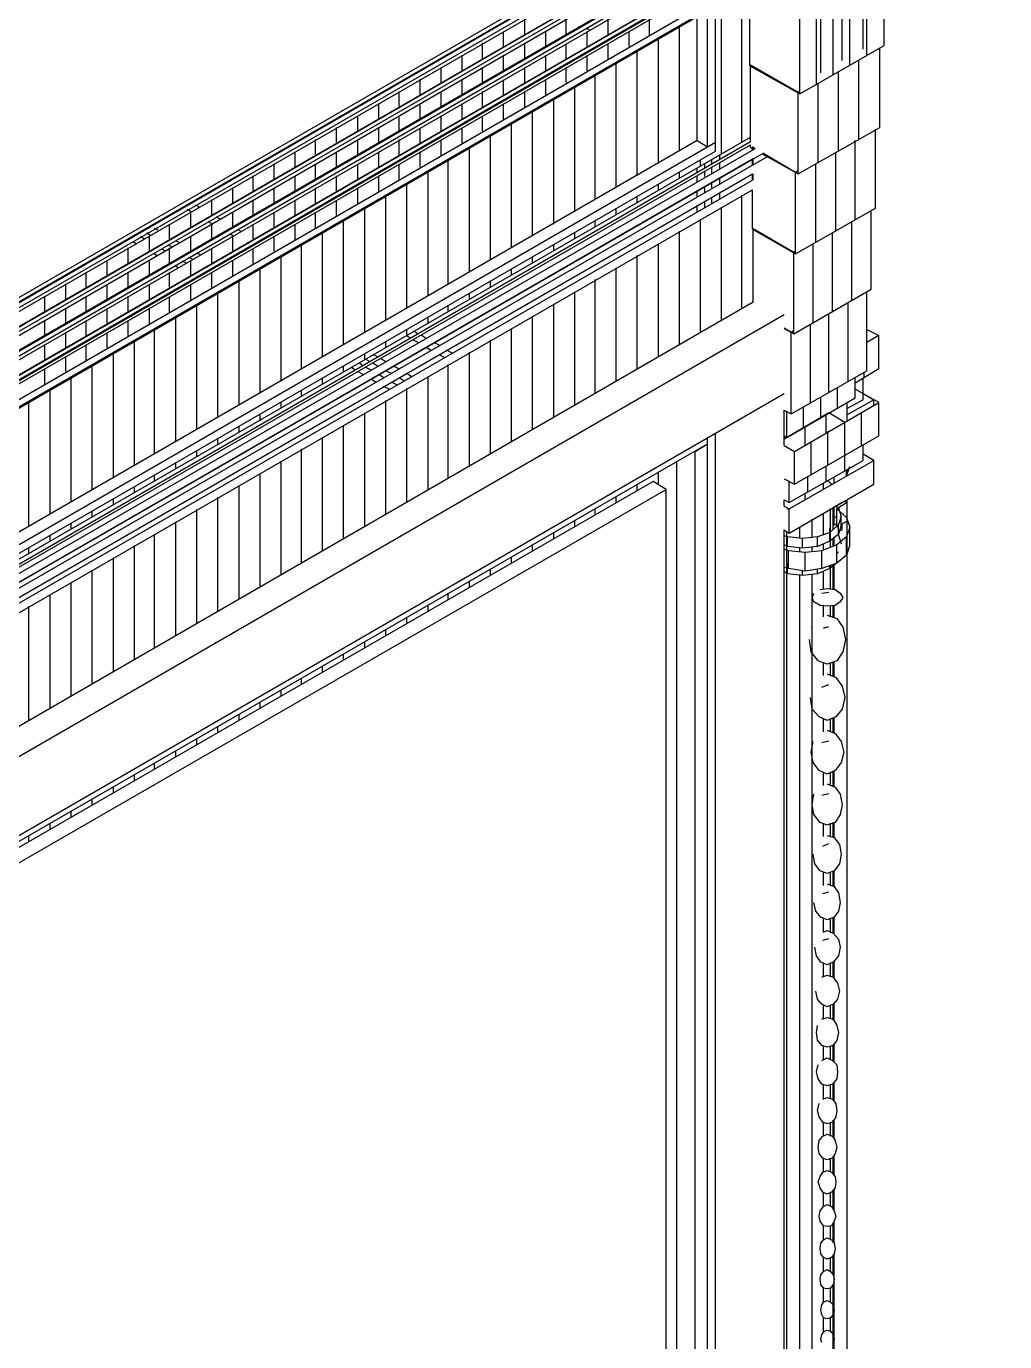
# Model space of a CAD drawing. Header units: inches. Extents: x 0.3 to 16.2, y 0.3 to 11.4.
# Drawn here: x 13.805 to 14.243, y 8.163 to 8.752 of the extents above; entities that cross this region are included whole.
import ezdxf

# ---------------------------------------------------------------- set-up
doc = ezdxf.new("R2010")
doc.units = ezdxf.units.IN
doc.header["$LTSCALE"] = 0.009843
doc.header["$MEASUREMENT"] = 0
doc.layers.add('GEOMETRY', color=7, linetype='Continuous')

msp = doc.modelspace()

# ---------------------------------------------------------------- linework, layer by layer
at = {"layer": 'GEOMETRY'}
for p, q in [((13.31772, 8.35118), (14.23937, 8.88346)), ((13.31772, 8.35118), (14.23937, 8.88346)), ((13.31772, 8.34921), (14.23937, 8.8815)), ((13.31772, 8.34882), (14.23976, 8.8815)), ((13.31772, 8.34882), (14.23976, 8.8815)), ((13.31772, 8.34685), (14.23976, 8.87913)), ((13.31772, 8.34488), (14.24291, 8.87913)), ((13.31772, 8.34488), (14.24291, 8.87913)), ((13.31772, 8.33819), (14.24291, 8.87244)), ((13.31772, 8.33819), (14.23976, 8.87047)), ((13.31772, 8.33819), (14.23976, 8.87047)), ((13.31772, 8.33819), (14.23976, 8.87047)), ((13.31772, 8.33622), (14.23976, 8.8685)), ((13.31772, 8.33425), (14.24291, 8.8685)), ((13.31772, 8.33425), (14.24291, 8.8685)), ((13.31772, 8.32756), (14.24291, 8.86181)), ((13.31772, 8.32717), (14.23976, 8.85945)), ((13.31772, 8.32717), (14.23976, 8.85945)), ((13.31772, 8.32717), (14.23976, 8.85945)), ((13.31772, 8.3252), (14.23976, 8.85748)), ((13.31772, 8.32323), (14.24291, 8.85748)), ((13.31772, 8.32323), (14.24291, 8.85748)), ((13.31772, 8.31654), (14.24291, 8.85079)), ((13.31772, 8.31654), (14.23976, 8.84882)), ((13.31772, 8.31654), (14.23976, 8.84882)), ((13.31772, 8.31654), (14.23976, 8.84882)), ((13.31772, 8.31457), (14.23976, 8.84685)), ((13.31772, 8.3126), (14.24291, 8.84685)), ((13.31772, 8.3126), (14.24291, 8.84685)), ((13.31772, 8.30551), (14.24291, 8.83976)), ((13.31772, 8.30551), (14.23976, 8.8378)), ((13.31772, 8.30236), (14.23701, 8.83307)), ((13.31772, 8.30157), (14.2311, 8.82913)), ((13.31772, 8.31378), (14.20039, 8.82362)), ((13.31772, 8.31378), (14.20039, 8.82362)), ((13.31772, 8.31654), (14.18661, 8.81811)), ((13.31772, 8.31654), (14.18661, 8.81811)), ((14.18898, 8.74331), (14.18898, 8.77756)), ((14.12874, 8.73425), (14.12874, 8.77008)), ((14.17953, 8.74173), (14.17953, 8.77087)), ((14.1811, 8.73898), (14.1811, 8.77323)), ((14.1252, 8.7), (14.1252, 8.76811)), ((14.16614, 8.73031), (14.16614, 8.76457)), ((14.17008, 8.73661), (14.17008, 8.76535)), ((14.17362, 8.73465), (14.17362, 8.7689)), ((13.38583, 8.34094), (14.11339, 8.76102)), ((14.10984, 8.69803), (14.10984, 8.75906)), ((14.11339, 8.7), (14.11339, 8.76102)), ((14.11614, 8.69488), (14.11614, 8.7626)), ((14.15866, 8.72598), (14.15866, 8.76024)), ((14.16063, 8.7311), (14.16063, 8.75984)), ((14.02795, 8.74843), (14.02795, 8.75512)), ((14.04646, 8.74843), (14.04646, 8.75512)), ((14.06535, 8.74843), (14.06535, 8.75512)), ((14.08386, 8.74803), (14.08386, 8.75512)), ((14.10512, 8.70079), (14.10512, 8.7563)), ((14.15118, 8.72165), (14.15118, 8.75709)), ((14.0185, 8.74291), (14.0185, 8.74961)), ((14.0374, 8.74291), (14.0374, 8.74961)), ((14.05551, 8.75118), (14.05709, 8.75039)), ((14.05591, 8.74291), (14.05591, 8.74961)), ((14.0748, 8.74291), (14.0748, 8.74961)), ((14.0878, 8.69055), (14.0878, 8.74646)), ((14.09724, 8.69606), (14.09724, 8.75157)), ((14.00906, 8.7374), (14.00906, 8.74449)), ((14.02795, 8.7374), (14.02795, 8.74449)), ((14.04646, 8.7374), (14.04646, 8.74409)), ((14.06535, 8.7374), (14.06535, 8.74409)), ((14.07835, 8.68504), (14.07835, 8.74094)), ((14.15118, 8.72165), (14.18898, 8.74331)), ((14.18701, 8.73819), (14.18701, 8.74213)), ((14.18701, 8.70669), (14.18701, 8.74213)), ((14, 8.73228), (14, 8.73898)), ((14.0185, 8.73228), (14.0185, 8.73898)), ((14.0374, 8.73189), (14.0374, 8.73898)), ((14.05591, 8.73189), (14.05591, 8.73898)), ((14.0689, 8.67992), (14.0689, 8.73543)), ((14.12913, 8.73465), (14.15039, 8.72244)), ((14.12913, 8.73465), (14.15039, 8.72244)), ((14.12913, 8.70039), (14.12913, 8.73465)), ((14.17756, 8.70157), (14.17756, 8.73701)), ((13.99055, 8.72677), (13.99055, 8.73346)), ((14.00906, 8.72677), (14.00906, 8.73346)), ((14.02795, 8.72677), (14.02795, 8.73346)), ((14.04646, 8.72677), (14.04646, 8.73346)), ((14.05945, 8.67441), (14.05945, 8.72992)), ((14.12874, 8.73425), (14.15118, 8.72165)), ((14.1685, 8.69646), (14.1685, 8.7315)), ((14.1685, 8.70039), (14.1685, 8.72913)), ((14.17756, 8.70551), (14.17756, 8.73425)), ((13.97165, 8.71614), (13.97165, 8.72283)), ((13.9811, 8.72126), (13.9811, 8.72835)), ((13.99055, 8.71575), (13.99055, 8.72283)), ((14, 8.72126), (14, 8.72795)), ((14.00906, 8.71575), (14.00906, 8.72283)), ((14.0185, 8.72126), (14.0185, 8.72795)), ((14.0374, 8.72126), (14.0374, 8.72795)), ((14.05039, 8.6689), (14.05039, 8.7248)), ((14.15039, 8.72244), (14.15118, 8.72323)), ((14.15039, 8.72244), (14.15118, 8.72323)), ((14.15945, 8.69094), (14.15945, 8.72638)), ((14.15945, 8.69488), (14.15945, 8.72402)), ((13.9626, 8.71063), (13.9626, 8.71732)), ((13.9811, 8.71063), (13.9811, 8.71732)), ((14, 8.71063), (14, 8.71732)), ((14.0185, 8.71024), (14.0185, 8.71732)), ((14.02795, 8.71575), (14.02795, 8.72244)), ((14.04094, 8.66339), (14.04094, 8.71929)), ((14.15039, 8.68583), (14.15039, 8.72244)), ((13.95315, 8.70512), (13.95315, 8.71181)), ((13.97165, 8.70512), (13.97165, 8.71181)), ((13.99055, 8.70512), (13.99055, 8.71181)), ((14.00906, 8.70512), (14.00906, 8.71181)), ((14.0315, 8.65827), (14.0315, 8.71378)), ((13.9437, 8.7), (13.9437, 8.70669)), ((13.9626, 8.69961), (13.9626, 8.70669)), ((13.9811, 8.69961), (13.9811, 8.7063)), ((14, 8.69961), (14, 8.7063)), ((14.02205, 8.65276), (14.02205, 8.70827)), ((14.15039, 8.68583), (14.18701, 8.70669)), ((14.18504, 8.70079), (14.18504, 8.70591)), ((14.18504, 8.67047), (14.18504, 8.70591)), ((13.3815, 8.27087), (14.12913, 8.70236)), ((13.3815, 8.2685), (14.12913, 8.70039)), ((13.3815, 8.2685), (14.12913, 8.70039)), ((13.38583, 8.27992), (14.11339, 8.7)), ((13.38583, 8.27992), (14.11339, 8.7)), ((14.10512, 8.70079), (13.38937, 8.2874)), ((13.93425, 8.69449), (13.93425, 8.70118)), ((13.95315, 8.69449), (13.95315, 8.70118)), ((13.97165, 8.69409), (13.97165, 8.70118)), ((13.99055, 8.69409), (13.99055, 8.70118)), ((14.0126, 8.64724), (14.0126, 8.70276)), ((14.10512, 8.70079), (14.10984, 8.69803)), ((14.10984, 8.69803), (14.11339, 8.7)), ((14.11339, 8.69606), (14.11339, 8.7)), ((14.17598, 8.66535), (14.17598, 8.70079)), ((13.3815, 8.26732), (14.12913, 8.69882)), ((13.3815, 8.26457), (14.13071, 8.69685)), ((13.3815, 8.26457), (14.13071, 8.69685)), ((13.3815, 8.26063), (14.13425, 8.69488)), ((13.3815, 8.25787), (14.13661, 8.6937)), ((13.3815, 8.25787), (14.13661, 8.6937)), ((13.38583, 8.27598), (14.11339, 8.69606)), ((13.9252, 8.68898), (13.9252, 8.69567)), ((13.9437, 8.68898), (13.9437, 8.69567)), ((13.9626, 8.68898), (13.9626, 8.69567)), ((13.9811, 8.68898), (13.9811, 8.69567)), ((14.00315, 8.64173), (14.00315, 8.69764)), ((14.11535, 8.69213), (14.11535, 8.69449)), ((14.12913, 8.69764), (14.12913, 8.69882)), ((14.12913, 8.69764), (14.13071, 8.69685)), ((14.12992, 8.69803), (14.1311, 8.69724)), ((14.12992, 8.69803), (14.1311, 8.69724)), ((14.12992, 8.69646), (14.12992, 8.69803)), ((14.13031, 8.69685), (14.13031, 8.69724)), ((14.13425, 8.69488), (14.15039, 8.68583)), ((14.13465, 8.69528), (14.14921, 8.68661)), ((14.13465, 8.69528), (14.14921, 8.68661)), ((14.16732, 8.66024), (14.16732, 8.69528)), ((14.17598, 8.66929), (14.17598, 8.69803)), ((13.3815, 8.26063), (14.12992, 8.69252)), ((13.91575, 8.68346), (13.91575, 8.69055)), ((13.93425, 8.68346), (13.93425, 8.69016)), ((13.95315, 8.68346), (13.95315, 8.69016)), ((13.97165, 8.68346), (13.97165, 8.69016)), ((13.9937, 8.63622), (13.9937, 8.69213)), ((14.10512, 8.68661), (14.10512, 8.68858)), ((14.10669, 8.68937), (14.10669, 8.69213)), ((14.10866, 8.68858), (14.10866, 8.69055)), ((14.10866, 8.68858), (14.10866, 8.69055)), ((14.11181, 8.69016), (14.11181, 8.69213)), ((14.11181, 8.68622), (14.11181, 8.68898)), ((14.11535, 8.68819), (14.11535, 8.69094)), ((14.12992, 8.68976), (14.12992, 8.69252)), ((14.13031, 8.69016), (14.13031, 8.69291)), ((14.14921, 8.68661), (14.15039, 8.6874)), ((14.14921, 8.68661), (14.15039, 8.6874)), ((14.15827, 8.65512), (14.15827, 8.69016)), ((14.15827, 8.65906), (14.15827, 8.6878)), ((14.16732, 8.66417), (14.16732, 8.69291)), ((13.3815, 8.25354), (14.12992, 8.68583)), ((13.3815, 8.25354), (14.12992, 8.68583)), ((13.3815, 8.25118), (14.12992, 8.68307)), ((13.3815, 8.25118), (14.12992, 8.68307)), ((13.9063, 8.67835), (13.9063, 8.68504)), ((13.9252, 8.67835), (13.9252, 8.68504)), ((13.9437, 8.67795), (13.9437, 8.68504)), ((13.9626, 8.67795), (13.9626, 8.68465)), ((13.98465, 8.6311), (13.98465, 8.68661)), ((14.09724, 8.68386), (14.09724, 8.68661)), ((14.10512, 8.68228), (14.10512, 8.68504)), ((14.10866, 8.68465), (14.10866, 8.68701)), ((14.10866, 8.68465), (14.10866, 8.68701)), ((14.11181, 8.67953), (14.11181, 8.68228)), ((14.11535, 8.6815), (14.11535, 8.68425)), ((14.12992, 8.68307), (14.12992, 8.68583)), ((14.13031, 8.68307), (14.13031, 8.68583)), ((14.14921, 8.65), (14.14921, 8.68661)), ((13.3815, 8.24685), (14.12992, 8.67874)), ((13.89724, 8.67283), (13.89724, 8.67953)), ((13.91575, 8.67283), (13.91575, 8.67953)), ((13.93425, 8.67283), (13.93425, 8.67953)), ((13.95315, 8.67244), (13.95315, 8.67953)), ((13.96575, 8.62008), (13.96575, 8.67598)), ((13.9752, 8.62559), (13.9752, 8.6811)), ((14.07835, 8.67283), (14.07835, 8.67559)), ((14.0878, 8.67835), (14.0878, 8.6811)), ((14.10512, 8.67559), (14.10512, 8.67835)), ((14.10866, 8.67756), (14.10866, 8.68031)), ((14.10866, 8.67756), (14.10866, 8.68031)), ((14.11535, 8.6748), (14.11535, 8.67717)), ((14.1252, 8.62559), (14.1252, 8.67638)), ((14.12992, 8.66102), (14.12992, 8.67874)), ((13.8752, 8.67087), (13.8752, 8.67087)), ((13.8752, 8.67087), (13.8752, 8.67087)), ((13.87677, 8.67008), (13.87874, 8.6689)), ((13.87677, 8.67008), (13.87874, 8.6689)), ((13.87874, 8.67323), (13.87874, 8.67283)), ((13.87874, 8.67323), (13.87874, 8.67283)), ((13.88031, 8.67205), (13.88228, 8.67087)), ((13.88031, 8.67205), (13.88228, 8.67087)), ((13.8878, 8.66732), (13.8878, 8.67441)), ((13.9063, 8.66732), (13.9063, 8.67402)), ((13.9252, 8.66732), (13.9252, 8.67402)), ((13.9437, 8.66732), (13.9437, 8.67402)), ((13.9563, 8.61457), (13.9563, 8.67047)), ((14.0689, 8.66772), (14.0689, 8.67047)), ((14.10512, 8.6689), (14.10512, 8.67165)), ((14.10866, 8.67087), (14.10866, 8.67362)), ((14.10866, 8.67087), (14.10866, 8.67362)), ((14.11181, 8.67244), (14.11181, 8.6752)), ((14.11614, 8.62008), (14.11614, 8.67087)), ((14.14921, 8.65), (14.18504, 8.67047)), ((13.87835, 8.6622), (13.87835, 8.6689)), ((13.88622, 8.66457), (13.88819, 8.66339)), ((13.88622, 8.66457), (13.88819, 8.66339)), ((13.88976, 8.66654), (13.89134, 8.66575)), ((13.88976, 8.66654), (13.89134, 8.66575)), ((13.89724, 8.66181), (13.89724, 8.6689)), ((13.91575, 8.66181), (13.91575, 8.6685)), ((13.93425, 8.66181), (13.93425, 8.6685)), ((13.94685, 8.60945), (13.94685, 8.66496)), ((14.05945, 8.6622), (14.05945, 8.66496)), ((14.10669, 8.61457), (14.10669, 8.66535)), ((14.17441, 8.62913), (14.17441, 8.66457)), ((14.18307, 8.66339), (14.18307, 8.66929)), ((14.18307, 8.63425), (14.18307, 8.66929)), ((13.85394, 8.65866), (13.85394, 8.65866)), ((13.85394, 8.65866), (13.85394, 8.65866)), ((13.85394, 8.65866), (13.85394, 8.65866)), ((13.85394, 8.65866), (13.85394, 8.65866)), ((13.85591, 8.65787), (13.85748, 8.65669)), ((13.85591, 8.65787), (13.85748, 8.65669)), ((13.85591, 8.65787), (13.85748, 8.65669)), ((13.85591, 8.65787), (13.85748, 8.65669)), ((13.85709, 8.66024), (13.85669, 8.66063)), ((13.86024, 8.65827), (13.85866, 8.65945)), ((13.85984, 8.65118), (13.85984, 8.65787)), ((13.86063, 8.6626), (13.86024, 8.6626)), ((13.86378, 8.66063), (13.8622, 8.66142)), ((13.8689, 8.65669), (13.8689, 8.66339)), ((13.87835, 8.65118), (13.87835, 8.65787)), ((13.8878, 8.65669), (13.8878, 8.66339)), ((13.89567, 8.65906), (13.89724, 8.65827)), ((13.89567, 8.65906), (13.89724, 8.65827)), ((13.89724, 8.65118), (13.89724, 8.65787)), ((13.89921, 8.66102), (13.90079, 8.66024)), ((13.89921, 8.66102), (13.90079, 8.66024)), ((13.9063, 8.65669), (13.9063, 8.66339)), ((13.91575, 8.65118), (13.91575, 8.65787)), ((13.9252, 8.6563), (13.9252, 8.66339)), ((13.9374, 8.60394), (13.9374, 8.65945)), ((14.05039, 8.65669), (14.05039, 8.65945)), ((14.09724, 8.60906), (14.09724, 8.66024)), ((14.12992, 8.66102), (14.14921, 8.65)), ((14.13031, 8.66142), (14.14843, 8.65079)), ((14.13031, 8.66142), (14.14843, 8.65079)), ((14.13031, 8.62835), (14.13031, 8.66142)), ((14.16575, 8.62402), (14.16575, 8.65945)), ((14.17441, 8.63307), (14.17441, 8.66181)), ((13.85039, 8.65669), (13.85039, 8.65669)), ((13.85039, 8.64567), (13.85039, 8.65276)), ((13.85236, 8.65551), (13.85394, 8.65472)), ((13.86535, 8.65236), (13.86693, 8.65118)), ((13.86535, 8.65236), (13.86693, 8.65118)), ((13.86535, 8.65236), (13.86693, 8.65118)), ((13.86535, 8.65236), (13.86693, 8.65118)), ((13.86969, 8.65315), (13.86811, 8.65394)), ((13.8689, 8.64567), (13.8689, 8.65276)), ((13.87323, 8.65512), (13.87165, 8.65591)), ((13.8878, 8.64567), (13.8878, 8.65236)), ((13.9063, 8.64567), (13.9063, 8.65236)), ((13.92795, 8.59843), (13.92795, 8.65394)), ((14.04094, 8.65118), (14.04094, 8.65394)), ((14.0878, 8.60394), (14.0878, 8.65472)), ((14.15709, 8.6189), (14.15709, 8.65433)), ((14.15709, 8.62323), (14.15709, 8.65197)), ((14.16575, 8.62795), (14.16575, 8.65709)), ((13.84094, 8.64055), (13.84094, 8.64724)), ((13.85984, 8.64055), (13.85984, 8.64724)), ((13.86181, 8.65039), (13.86339, 8.64921)), ((13.87441, 8.64685), (13.87638, 8.64606)), ((13.87441, 8.64685), (13.87638, 8.64606)), ((13.87441, 8.64685), (13.87638, 8.64606)), ((13.87441, 8.64685), (13.87638, 8.64606)), ((13.87913, 8.64764), (13.87756, 8.64843)), ((13.87835, 8.64016), (13.87835, 8.64724)), ((13.88268, 8.64961), (13.8811, 8.65039)), ((13.89724, 8.64016), (13.89724, 8.64685)), ((13.9189, 8.59291), (13.9189, 8.64882)), ((14.0315, 8.64606), (14.0315, 8.64843)), ((14.07835, 8.59843), (14.07835, 8.64921)), ((14.14843, 8.65079), (14.14921, 8.65157)), ((14.14843, 8.65079), (14.14921, 8.65157)), ((14.14843, 8.61417), (14.14843, 8.65079)), ((13.8315, 8.63504), (13.8315, 8.64173)), ((13.85039, 8.63504), (13.85039, 8.64173)), ((13.8689, 8.63504), (13.8689, 8.64173)), ((13.87126, 8.64488), (13.87283, 8.6437)), ((13.8878, 8.63504), (13.8878, 8.64173)), ((13.90945, 8.5878), (13.90945, 8.64331)), ((14.02205, 8.64055), (14.02205, 8.64331)), ((14.0689, 8.59291), (14.0689, 8.6437)), ((13.82244, 8.62953), (13.82244, 8.63661)), ((13.84094, 8.62953), (13.84094, 8.63622)), ((13.85984, 8.62953), (13.85984, 8.63622)), ((13.87835, 8.62953), (13.87835, 8.63622)), ((13.9, 8.58228), (13.9, 8.6378)), ((14.0126, 8.63504), (14.0126, 8.6378)), ((14.05945, 8.5874), (14.05945, 8.63858)), ((13.81299, 8.62441), (13.81299, 8.6311)), ((13.8315, 8.62402), (13.8315, 8.6311)), ((13.85039, 8.62402), (13.85039, 8.6311)), ((13.8689, 8.62402), (13.8689, 8.63071)), ((13.89055, 8.57677), (13.89055, 8.63228)), ((14.00315, 8.62953), (14.00315, 8.63228)), ((14.05039, 8.58189), (14.05039, 8.63307)), ((14.14843, 8.61417), (14.18307, 8.63425)), ((14.1811, 8.62598), (14.1811, 8.63307)), ((14.1811, 8.59764), (14.1811, 8.63307)), ((14.13031, 8.62835), (13.37795, 8.1937)), ((13.37795, 8.18031), (14.14409, 8.62283)), ((13.37795, 8.18031), (14.14409, 8.62283)), ((13.82244, 8.6189), (13.82244, 8.62559)), ((13.84094, 8.6189), (13.84094, 8.62559)), ((13.85984, 8.6185), (13.85984, 8.62559)), ((13.8811, 8.57126), (13.8811, 8.62717)), ((13.9937, 8.62402), (13.9937, 8.62677)), ((14.04094, 8.57677), (14.04094, 8.62756)), ((14.16417, 8.5878), (14.16417, 8.62323)), ((14.17283, 8.59291), (14.17283, 8.62795)), ((14.17283, 8.59685), (14.17283, 8.62559)), ((13.81299, 8.61339), (13.81299, 8.62008)), ((13.8315, 8.61339), (13.8315, 8.62008)), ((13.85039, 8.61339), (13.85039, 8.62008)), ((13.87165, 8.56575), (13.87165, 8.62165)), ((13.98465, 8.6189), (13.98465, 8.62165)), ((14.0315, 8.57126), (14.0315, 8.62205)), ((14.14409, 8.61693), (14.14724, 8.61496)), ((14.14409, 8.61693), (14.14724, 8.61496)), ((14.15591, 8.58307), (14.15591, 8.6185)), ((14.16417, 8.59213), (14.16417, 8.62087)), ((13.82244, 8.60787), (13.82244, 8.61457)), ((13.84094, 8.60787), (13.84094, 8.61457)), ((13.8622, 8.56063), (13.8622, 8.61614)), ((13.9752, 8.61339), (13.9752, 8.61614)), ((13.9752, 8.61339), (13.97677, 8.6122)), ((13.9752, 8.61339), (13.97677, 8.6122)), ((13.97795, 8.61142), (13.98031, 8.61024)), ((13.97795, 8.61142), (13.98031, 8.61024)), ((13.97835, 8.61535), (13.98031, 8.61417)), ((13.97835, 8.61535), (13.98031, 8.61417)), ((13.9815, 8.61378), (13.98386, 8.6122)), ((13.9815, 8.61378), (13.98386, 8.6122)), ((14.0126, 8.56024), (14.0126, 8.61142)), ((14.02205, 8.56575), (14.02205, 8.61654)), ((14.14409, 8.61654), (14.14843, 8.61417)), ((14.14724, 8.61496), (14.14843, 8.61575)), ((14.14724, 8.61496), (14.14843, 8.61575)), ((14.14724, 8.57835), (14.14724, 8.61496)), ((14.15591, 8.58701), (14.15591, 8.61575)), ((14.1811, 8.61614), (14.18661, 8.61339)), ((14.18661, 8.61339), (14.1811, 8.61024)), ((14.18661, 8.61339), (14.1811, 8.61024)), ((14.18661, 8.59843), (14.18661, 8.61339)), ((13.81299, 8.60236), (13.81299, 8.60945)), ((13.8315, 8.60236), (13.8315, 8.60945)), ((13.8437, 8.54961), (13.8437, 8.60512)), ((13.85315, 8.55512), (13.85315, 8.61063)), ((13.9563, 8.60236), (13.9563, 8.60512)), ((13.96575, 8.60787), (13.96575, 8.61063)), ((13.98386, 8.60827), (13.98622, 8.60669)), ((13.98386, 8.60827), (13.98622, 8.60669)), ((13.9874, 8.61024), (13.98976, 8.60906)), ((13.9874, 8.61024), (13.98976, 8.60906)), ((13.99331, 8.60669), (13.99567, 8.60551)), ((13.99331, 8.60669), (13.99567, 8.60551)), ((14.00315, 8.55512), (14.00315, 8.60591)), ((13.82244, 8.59724), (13.82244, 8.60394)), ((13.83425, 8.54409), (13.83425, 8.6)), ((13.94685, 8.59724), (13.94685, 8.59961)), ((13.95039, 8.59921), (13.95197, 8.59803)), ((13.95394, 8.60118), (13.95551, 8.6)), ((13.95394, 8.60118), (13.95551, 8.6)), ((13.95394, 8.60118), (13.95551, 8.6)), ((13.95394, 8.60118), (13.95551, 8.6)), ((13.95866, 8.60157), (13.95669, 8.60276)), ((13.95669, 8.59921), (13.95906, 8.59803)), ((13.95669, 8.59921), (13.95906, 8.59803)), ((13.95669, 8.59921), (13.95906, 8.59803)), ((13.95669, 8.59921), (13.95906, 8.59803)), ((13.9622, 8.59961), (13.95984, 8.60118)), ((13.9622, 8.60394), (13.96024, 8.60472)), ((13.96575, 8.60157), (13.96339, 8.60315)), ((13.97165, 8.59843), (13.96929, 8.59961)), ((13.98976, 8.60472), (13.99213, 8.60354)), ((13.98976, 8.60472), (13.99213, 8.60354)), ((13.9937, 8.54961), (13.9937, 8.60039)), ((13.81299, 8.59173), (13.81299, 8.59843)), ((13.8248, 8.53898), (13.8248, 8.59449)), ((13.9374, 8.59173), (13.9374, 8.59449)), ((13.95315, 8.59724), (13.95551, 8.59606)), ((13.95906, 8.59409), (13.96142, 8.59252)), ((13.9626, 8.59606), (13.96496, 8.59449)), ((13.9626, 8.59606), (13.96496, 8.59449)), ((13.9626, 8.59606), (13.96496, 8.59449)), ((13.9626, 8.59606), (13.96496, 8.59449)), ((13.96811, 8.59646), (13.96575, 8.59764)), ((13.97402, 8.59291), (13.97165, 8.59449)), ((13.97717, 8.59488), (13.9752, 8.59646)), ((13.98465, 8.54409), (13.98465, 8.59488)), ((14.14724, 8.57835), (14.1811, 8.59764)), ((14.18661, 8.59843), (14.17598, 8.59213)), ((14.17598, 8.58543), (14.17598, 8.59449)), ((14.17953, 8.58465), (14.17953, 8.59409)), ((14.17992, 8.59449), (14.17992, 8.59685)), ((13.37598, 8.1437), (14.14409, 8.5874)), ((13.81535, 8.53346), (13.81535, 8.58898)), ((13.92795, 8.58622), (13.92795, 8.58898)), ((13.96496, 8.59055), (13.96732, 8.58937)), ((13.9685, 8.59252), (13.97087, 8.59134)), ((13.9685, 8.59252), (13.97087, 8.59134)), ((13.9685, 8.59252), (13.97087, 8.59134)), ((13.9685, 8.59252), (13.97087, 8.59134)), ((13.9752, 8.53858), (13.9752, 8.58976)), ((14.11339, 8.56969), (14.14409, 8.5874)), ((14.11339, 8.56969), (14.14409, 8.5874)), ((14.16811, 8.5811), (14.16811, 8.59016)), ((14.18661, 8.58346), (14.17598, 8.58937)), ((14.17953, 8.5874), (14.18425, 8.58465)), ((13.80591, 8.52795), (13.80591, 8.58346)), ((13.9189, 8.58071), (13.9189, 8.58346)), ((13.96575, 8.53307), (13.96575, 8.58425)), ((14.14528, 8.56772), (14.17598, 8.58543)), ((14.14882, 8.56142), (14.18661, 8.58346)), ((14.14882, 8.56142), (14.18661, 8.58346)), ((14.15276, 8.57205), (14.15276, 8.5815)), ((14.16063, 8.57638), (14.16063, 8.58583)), ((14.18425, 8.58465), (14.17244, 8.57795)), ((14.18425, 8.58465), (14.17244, 8.57795)), ((14.17953, 8.58465), (14.17244, 8.58071)), ((14.17244, 8.5752), (14.17244, 8.58346)), ((14.18425, 8.58189), (14.18425, 8.58465)), ((14.18661, 8.5685), (14.18661, 8.58346)), ((13.90945, 8.5752), (13.90945, 8.57795)), ((13.9563, 8.52795), (13.9563, 8.57874)), ((14.14409, 8.57992), (14.14724, 8.57835)), ((14.14409, 8.56417), (14.14409, 8.57992)), ((14.16417, 8.57874), (14.14409, 8.56693)), ((14.14528, 8.56772), (14.14528, 8.57953)), ((14.16299, 8.56969), (14.16299, 8.57795)), ((14.17126, 8.57441), (14.16417, 8.57874)), ((14.17874, 8.56417), (14.17874, 8.57913)), ((13.9, 8.57008), (13.9, 8.57283)), ((13.94685, 8.52244), (13.94685, 8.57323)), ((14.11339, 8.01575), (14.11339, 8.56969)), ((14.15354, 8.56417), (14.15354, 8.57244)), ((14.16378, 8.55551), (14.16378, 8.57047)), ((14.17126, 8.55984), (14.17126, 8.5748)), ((13.4, 8.15512), (14.10984, 8.56496)), ((13.89055, 8.56457), (13.89055, 8.56732)), ((13.9374, 8.51693), (13.9374, 8.56772)), ((14.10433, 8.56142), (14.10984, 8.56496)), ((14.10433, 8.56142), (14.10984, 8.56496)), ((14.10984, 8.56496), (14.10984, 8.56772)), ((14.10984, 8.0248), (14.10984, 8.56496)), ((14.14409, 8.5685), (14.14528, 8.56772)), ((14.14409, 8.56417), (14.14409, 8.5685)), ((14.14409, 8.56417), (14.14882, 8.56142)), ((14.14409, 8.56417), (14.14882, 8.56142)), ((14.14882, 8.54685), (14.18661, 8.5685)), ((14.1563, 8.55118), (14.1563, 8.56614)), ((14.17953, 8.55748), (14.17953, 8.56417)), ((13.8811, 8.55906), (13.8811, 8.56181)), ((13.92795, 8.51142), (13.92795, 8.5626)), ((14.10433, 8.02126), (14.10433, 8.56142)), ((14.14882, 8.54685), (14.14882, 8.56142)), ((14.17126, 8.55276), (14.17126, 8.55945)), ((14.18425, 8.55748), (14.17953, 8.56024)), ((13.87165, 8.55354), (13.87165, 8.5563)), ((13.9189, 8.5063), (13.9189, 8.55709)), ((14.0878, 8.54646), (14.0878, 8.55236)), ((14.09606, 8.02598), (14.09606, 8.55669)), ((14.14646, 8.53583), (14.18425, 8.55748)), ((14.14646, 8.53583), (14.18425, 8.55748)), ((14.14646, 8.53858), (14.17953, 8.55748)), ((14.16299, 8.54803), (14.16299, 8.55472)), ((14.17205, 8.55039), (14.17362, 8.55472)), ((14.17205, 8.55039), (14.17205, 8.55315)), ((14.17244, 8.55079), (14.17244, 8.55354)), ((14.17244, 8.55079), (14.17244, 8.55197)), ((14.18425, 8.54685), (14.18425, 8.55748)), ((14.08543, 8.54803), (13.40472, 8.15512)), ((13.8622, 8.54843), (13.8622, 8.55118)), ((13.9, 8.49528), (13.9, 8.54606)), ((13.90945, 8.50079), (13.90945, 8.55157)), ((14.07835, 8.54409), (14.07835, 8.54685)), ((14.09134, 8.54449), (14.08543, 8.54803)), ((14.14409, 8.54921), (14.14882, 8.54685)), ((14.14646, 8.53858), (14.14646, 8.54803)), ((14.14646, 8.5248), (14.18425, 8.54685)), ((14.15472, 8.54331), (14.15472, 8.55)), ((14.16181, 8.54449), (14.16181, 8.54724)), ((14.16378, 8.54843), (14.16496, 8.54724)), ((14.16496, 8.54724), (14.16535, 8.54646)), ((14.16654, 8.54724), (14.16654, 8.55)), ((13.41063, 8.15157), (14.09134, 8.54449)), ((13.41063, 8.15157), (14.09134, 8.54449)), ((13.8437, 8.5374), (13.8437, 8.54016)), ((13.85315, 8.54291), (13.85315, 8.54567)), ((13.89055, 8.48976), (13.89055, 8.54094)), ((14.0689, 8.53858), (14.0689, 8.54134)), ((14.09134, 8.02874), (14.09134, 8.54449)), ((14.15354, 8.53976), (14.15354, 8.54252)), ((13.83425, 8.53189), (13.83425, 8.53465)), ((13.8811, 8.48465), (13.8811, 8.53543)), ((14.05945, 8.53307), (14.05945, 8.53583)), ((14.14409, 8.53976), (14.14646, 8.53858)), ((14.14409, 8.53701), (14.14409, 8.53976)), ((14.14409, 8.53701), (14.14409, 8.53976)), ((14.14409, 8.53701), (14.14646, 8.53583)), ((14.14409, 8.53701), (14.14646, 8.53583)), ((14.14646, 8.53583), (14.14528, 8.53583)), ((14.14646, 8.53583), (14.14528, 8.53583)), ((14.14646, 8.5248), (14.14646, 8.53583)), ((14.16496, 8.53583), (14.16457, 8.53543)), ((14.16496, 8.5185), (14.16496, 8.53583)), ((14.17008, 8.53858), (14.16614, 8.53622)), ((14.16614, 8.52638), (14.16614, 8.53622)), ((14.16654, 8.52835), (14.16654, 8.53661)), ((14.16732, 8.53701), (14.1685, 8.53622)), ((14.17244, 8.53858), (14.16772, 8.53583)), ((14.17244, 8.53858), (14.16772, 8.53583)), ((14.16772, 8.53583), (14.17205, 8.53189)), ((14.16772, 8.52756), (14.16772, 8.53583)), ((14.1685, 8.53622), (14.16969, 8.53228)), ((14.17126, 8.53937), (14.17244, 8.53858)), ((14.17244, 7.97362), (14.17244, 8.53976)), ((14.17244, 8.53031), (14.17244, 8.53858)), ((13.8248, 8.52677), (13.8248, 8.52913)), ((13.87165, 8.47913), (13.87165, 8.52992)), ((14.05039, 8.52795), (14.05039, 8.53031)), ((14.15669, 8.52283), (14.15669, 8.5311)), ((14.16181, 8.52402), (14.16181, 8.53386)), ((14.16181, 8.52402), (14.16181, 8.53386)), ((14.1685, 8.52874), (14.16457, 8.5252)), ((14.1685, 8.52874), (14.16457, 8.5252)), ((14.16772, 8.52913), (14.16614, 8.52835)), ((14.16772, 8.52913), (14.16614, 8.52835)), ((14.16654, 8.53228), (14.16772, 8.53189)), ((14.1685, 8.52835), (14.16772, 8.52756)), ((14.16969, 8.53228), (14.1685, 8.52874)), ((14.16969, 8.53228), (14.1685, 8.52874)), ((14.1685, 8.52441), (14.1685, 8.52874)), ((14.16969, 8.52835), (14.1685, 8.52441)), ((14.16969, 8.52835), (14.16969, 8.53228)), ((14.17244, 8.53031), (14.16969, 8.52874)), ((14.17008, 8.52638), (14.17008, 8.52913)), ((14.17205, 8.53189), (14.17362, 8.52756)), ((13.81535, 8.52126), (13.81535, 8.52402)), ((13.8622, 8.47362), (13.8622, 8.52441)), ((14.04094, 8.52244), (14.04094, 8.5252)), ((14.14409, 8.52638), (14.14646, 8.5248)), ((14.14409, 8.03346), (14.14409, 8.52638)), ((14.14567, 8.52323), (14.14409, 8.52362)), ((14.14567, 8.52323), (14.14409, 8.52362)), ((14.14528, 7.96575), (14.14528, 8.52559)), ((14.15236, 8.52244), (14.14567, 8.52323)), ((14.14567, 8.5189), (14.14567, 8.52323)), ((14.15236, 8.52244), (14.14567, 8.52323)), ((14.15118, 8.52244), (14.15118, 8.52756)), ((14.15906, 8.52323), (14.15236, 8.52244)), ((14.15906, 8.52323), (14.15236, 8.52244)), ((14.15236, 8.51811), (14.15236, 8.52244)), ((14.16457, 8.5252), (14.15906, 8.52323)), ((14.16457, 8.5252), (14.15906, 8.52323)), ((14.15906, 8.5189), (14.15906, 8.52323)), ((14.16496, 8.52756), (14.16457, 8.52717)), ((14.16496, 8.52756), (14.16457, 8.52717)), ((14.16457, 8.52717), (14.16496, 8.52717)), ((14.16457, 8.52323), (14.16457, 8.52717)), ((14.16457, 8.52126), (14.16457, 8.5252)), ((14.1685, 8.52441), (14.16457, 8.52126)), ((14.16614, 8.5189), (14.16614, 8.52244)), ((14.16654, 8.5189), (14.16654, 8.52283)), ((14.17205, 8.52323), (14.16772, 8.51969)), ((14.17205, 8.52323), (14.16772, 8.51969)), ((14.16811, 8.52441), (14.1685, 8.52402)), ((14.17008, 8.52638), (14.1685, 8.52559)), ((14.1685, 8.52402), (14.16969, 8.52008)), ((14.17362, 8.52756), (14.17205, 8.52323)), ((14.17362, 8.52756), (14.17205, 8.52323)), ((14.17205, 8.51496), (14.17205, 8.52323)), ((14.17362, 8.51969), (14.17362, 8.52756)), ((13.80591, 8.51575), (13.80591, 8.5185)), ((13.85315, 8.46811), (13.85315, 8.51929)), ((14.0315, 8.51693), (14.0315, 8.51969)), ((14.14567, 8.5189), (14.14409, 8.51969)), ((14.14606, 8.51693), (14.14409, 8.51772)), ((14.14606, 8.51693), (14.14409, 8.51772)), ((14.15236, 8.51811), (14.14567, 8.5189)), ((14.15354, 8.51614), (14.14606, 8.51693)), ((14.14606, 8.50906), (14.14606, 8.51693)), ((14.15354, 8.51614), (14.14606, 8.51693)), ((14.15118, 8.51654), (14.15118, 8.5185)), ((14.15906, 8.5189), (14.15236, 8.51811)), ((14.16102, 8.51693), (14.15354, 8.51614)), ((14.16102, 8.51693), (14.15354, 8.51614)), ((14.15669, 8.51654), (14.15669, 8.5189)), ((14.16457, 8.52126), (14.15906, 8.5189)), ((14.16772, 8.51969), (14.16102, 8.51693)), ((14.16772, 8.51969), (14.16102, 8.51693)), ((14.16102, 8.50906), (14.16102, 8.51693)), ((14.16181, 8.51732), (14.16181, 8.52008)), ((14.16181, 8.51732), (14.16181, 8.52008)), ((14.16772, 8.51142), (14.16772, 8.51969)), ((14.1685, 8.51654), (14.16772, 8.51575)), ((14.1685, 8.51654), (14.16772, 8.51575)), ((14.17362, 8.51969), (14.17205, 8.51496)), ((13.8437, 8.4626), (13.8437, 8.51378)), ((14.02205, 8.51142), (14.02205, 8.51417)), ((14.14606, 8.51102), (14.14567, 8.51102)), ((14.14567, 8.50669), (14.14567, 8.51102)), ((14.14606, 8.51102), (14.14567, 8.51102)), ((14.15354, 8.50787), (14.15354, 8.51614)), ((14.16772, 8.51142), (14.16102, 8.50906)), ((14.1685, 8.5122), (14.16457, 8.50906)), ((14.16654, 8.49961), (14.16654, 8.51063)), ((14.17205, 8.51496), (14.16772, 8.51142)), ((13.83425, 8.45748), (13.83425, 8.50827)), ((14.0126, 8.50591), (14.0126, 8.50866)), ((14.14606, 8.50906), (14.14409, 8.50945)), ((14.14567, 8.50669), (14.14409, 8.50748)), ((14.15236, 8.50591), (14.14567, 8.50669)), ((14.15354, 8.50787), (14.14606, 8.50906)), ((14.15118, 8.08819), (14.15118, 8.5063)), ((14.15236, 8.50591), (14.15236, 8.50827)), ((14.15906, 8.50669), (14.15236, 8.50591)), ((14.16102, 8.50906), (14.15354, 8.50787)), ((14.15669, 8.08858), (14.15669, 8.50669)), ((14.16457, 8.50906), (14.15906, 8.50669)), ((14.15906, 8.50669), (14.15906, 8.50866)), ((14.16181, 8.5), (14.16181, 8.50787)), ((14.16181, 8.5), (14.16181, 8.50787)), ((14.16457, 8.50906), (14.16457, 8.51024)), ((14.16496, 8.5), (14.16496, 8.51024)), ((14.16614, 8.49961), (14.16614, 8.51024)), ((13.8248, 8.45197), (13.8248, 8.50276)), ((14.00315, 8.50079), (14.00315, 8.50354)), ((14.16024, 8.49961), (14.16339, 8.5)), ((14.16339, 8.5), (14.16693, 8.49961)), ((14.16693, 8.49961), (14.16929, 8.49803)), ((13.81535, 8.44646), (13.81535, 8.49724)), ((13.9937, 8.49528), (13.9937, 8.49803)), ((14.15669, 8.49606), (14.15748, 8.49803)), ((14.15748, 8.49409), (14.15669, 8.49606)), ((14.16024, 8.49252), (14.15748, 8.49409)), ((14.16102, 8.49803), (14.16417, 8.49843)), ((14.16929, 8.49409), (14.16693, 8.49252)), ((14.16929, 8.49803), (14.17047, 8.49606)), ((14.17047, 8.49606), (14.16929, 8.49409)), ((13.80591, 8.44094), (13.80591, 8.49213)), ((13.9752, 8.48425), (13.9752, 8.48701)), ((13.98465, 8.48976), (13.98465, 8.49252)), ((14.16339, 8.49213), (14.16024, 8.49252)), ((14.16181, 8.4874), (14.16181, 8.49213)), ((14.16181, 8.4874), (14.16181, 8.49213)), ((14.16693, 8.49252), (14.16339, 8.49213)), ((14.16339, 8.48819), (14.16772, 8.48661)), ((14.16496, 8.4874), (14.16496, 8.49213)), ((14.16614, 8.48701), (14.16614, 8.49252)), ((14.16654, 8.48701), (14.16654, 8.49252)), ((13.96575, 8.47913), (13.96575, 8.4815)), ((14.1563, 8.48268), (14.15669, 8.48307)), ((14.16181, 8.48228), (14.16417, 8.48307)), ((14.16772, 8.48661), (14.17047, 8.48268)), ((14.17047, 8.48268), (14.17165, 8.47717)), ((13.9563, 8.47362), (13.9563, 8.47638)), ((14.1563, 8.47165), (14.15551, 8.47717)), ((14.17165, 8.47717), (14.17047, 8.47165)), ((13.94685, 8.46811), (13.94685, 8.47087)), ((14.15945, 8.46772), (14.1563, 8.47165)), ((14.17047, 8.47165), (14.16772, 8.46772)), ((13.9374, 8.4626), (13.9374, 8.46535)), ((14.16339, 8.46614), (14.15945, 8.46772)), ((14.16181, 8.46102), (14.16181, 8.46693)), ((14.16181, 8.46102), (14.16181, 8.46693)), ((14.16772, 8.46772), (14.16339, 8.46614)), ((14.16496, 8.46102), (14.16496, 8.46654)), ((14.16614, 8.46063), (14.16614, 8.46693)), ((14.16654, 8.46063), (14.16654, 8.46732)), ((13.92795, 8.45709), (13.92795, 8.45984)), ((14.16339, 8.46181), (14.16732, 8.46024)), ((14.16732, 8.46024), (14.17008, 8.4563)), ((13.9189, 8.45197), (13.9189, 8.45472)), ((14.16102, 8.45591), (14.16417, 8.45709)), ((14.17008, 8.4563), (14.17126, 8.45118)), ((13.90945, 8.44646), (13.90945, 8.44921)), ((14.15669, 8.44606), (14.15591, 8.45118)), ((14.15984, 8.44252), (14.15669, 8.44606)), ((14.17008, 8.44606), (14.16732, 8.44252)), ((14.17126, 8.45118), (14.17008, 8.44606)), ((13.9, 8.44094), (13.9, 8.4437)), ((14.16339, 8.44094), (14.15984, 8.44252)), ((14.16181, 8.43583), (14.16181, 8.44173)), ((14.16181, 8.43583), (14.16181, 8.44173)), ((14.16732, 8.44252), (14.16339, 8.44094)), ((14.16496, 8.43583), (14.16496, 8.44134)), ((14.16614, 8.43543), (14.16614, 8.44173)), ((14.16654, 8.43543), (14.16654, 8.44213)), ((13.89055, 8.43543), (13.89055, 8.43819)), ((14.16339, 8.43661), (14.16693, 8.43504)), ((14.16693, 8.43504), (14.16969, 8.4315)), ((13.8811, 8.43031), (13.8811, 8.43268)), ((14.1563, 8.42677), (14.15709, 8.4315)), ((14.16102, 8.4311), (14.16417, 8.43189)), ((14.16969, 8.4315), (14.17087, 8.42677)), ((13.87165, 8.4248), (13.87165, 8.42756)), ((14.15709, 8.42205), (14.1563, 8.42677)), ((14.17087, 8.42677), (14.16969, 8.42205)), ((13.85315, 8.41378), (13.85315, 8.41654)), ((13.8622, 8.41929), (13.8622, 8.42205)), ((14.15984, 8.4185), (14.15709, 8.42205)), ((14.16339, 8.41693), (14.15984, 8.4185)), ((14.16181, 8.41181), (14.16181, 8.41772)), ((14.16181, 8.41181), (14.16181, 8.41772)), ((14.16693, 8.4185), (14.16339, 8.41693)), ((14.16496, 8.41181), (14.16496, 8.41772)), ((14.16614, 8.41142), (14.16614, 8.41811)), ((14.16654, 8.41142), (14.16654, 8.41811)), ((14.16969, 8.42205), (14.16693, 8.4185)), ((13.8437, 8.40827), (13.8437, 8.41102)), ((14.16339, 8.4126), (14.16693, 8.41102)), ((14.16693, 8.41102), (14.16929, 8.40787)), ((13.83425, 8.40315), (13.83425, 8.40591)), ((14.15669, 8.40315), (14.15748, 8.40787)), ((14.16102, 8.40748), (14.16417, 8.40827)), ((14.16929, 8.40787), (14.17008, 8.40315)), ((13.8248, 8.39764), (13.8248, 8.40039)), ((14.15748, 8.39882), (14.15669, 8.40315)), ((14.16024, 8.39528), (14.15748, 8.39882)), ((14.16929, 8.39882), (14.16693, 8.39528)), ((14.17008, 8.40315), (14.16929, 8.39882)), ((13.81535, 8.39213), (13.81535, 8.39488)), ((14.16339, 8.39409), (14.16024, 8.39528)), ((14.16181, 8.38898), (14.16181, 8.39488)), ((14.16181, 8.38898), (14.16181, 8.39488)), ((14.16693, 8.39528), (14.16339, 8.39409)), ((14.16496, 8.38898), (14.16496, 8.39488)), ((14.16614, 8.38858), (14.16614, 8.39528)), ((14.16654, 8.38858), (14.16654, 8.39528)), ((13.80591, 8.38661), (13.80591, 8.38937)), ((14.16339, 8.38937), (14.16654, 8.38858)), ((14.16654, 8.38858), (14.1689, 8.38543)), ((14.15787, 8.37677), (14.15709, 8.3811)), ((14.16142, 8.38465), (14.16417, 8.38583)), ((14.1689, 8.38543), (14.16969, 8.3811)), ((14.16969, 8.3811), (14.1689, 8.37677)), ((14.16024, 8.37362), (14.15787, 8.37677)), ((14.1689, 8.37677), (14.16654, 8.37362)), ((14.16339, 8.37244), (14.16024, 8.37362)), ((14.16181, 8.36693), (14.16181, 8.37283)), ((14.16181, 8.36693), (14.16181, 8.37283)), ((14.16654, 8.37362), (14.16339, 8.37244)), ((14.16496, 8.36732), (14.16496, 8.37283)), ((14.16614, 8.36693), (14.16614, 8.37323)), ((14.16654, 8.36654), (14.16654, 8.37362)), ((14.16142, 8.36339), (14.16417, 8.36417)), ((14.16339, 8.36772), (14.16654, 8.36654)), ((14.16654, 8.36654), (14.1685, 8.36378)), ((14.1685, 8.36378), (14.16929, 8.35945)), ((14.15827, 8.35551), (14.15748, 8.35945)), ((14.16929, 8.35945), (14.1685, 8.35551)), ((14.16063, 8.35276), (14.15827, 8.35551)), ((14.16339, 8.35157), (14.16063, 8.35276)), ((14.16181, 8.34606), (14.16181, 8.35236)), ((14.16181, 8.34606), (14.16181, 8.35236)), ((14.16654, 8.35276), (14.16339, 8.35157)), ((14.16496, 8.34646), (14.16496, 8.35197)), ((14.16614, 8.34606), (14.16614, 8.35236)), ((14.1685, 8.35551), (14.16654, 8.35276)), ((14.16654, 8.34567), (14.16654, 8.35276)), ((14.16181, 8.34606), (14.16339, 8.34685)), ((14.16339, 8.34685), (14.16614, 8.34567)), ((14.16614, 8.34567), (14.1685, 8.34291)), ((14.16142, 8.34252), (14.16417, 8.34331)), ((14.1685, 8.34291), (14.16929, 8.33937)), ((14.15866, 8.33543), (14.15787, 8.33937)), ((14.16063, 8.33268), (14.15866, 8.33543)), ((14.1685, 8.33543), (14.16614, 8.33268)), ((14.16929, 8.33937), (14.1685, 8.33543)), ((14.16339, 8.3315), (14.16063, 8.33268)), ((14.16181, 8.32638), (14.16181, 8.33228)), ((14.16181, 8.32638), (14.16181, 8.33228)), ((14.16614, 8.33268), (14.16339, 8.3315)), ((14.16496, 8.32638), (14.16496, 8.33228)), ((14.16614, 8.32598), (14.16614, 8.33268)), ((14.16654, 8.32559), (14.16654, 8.33268)), ((14.16102, 8.32598), (14.16339, 8.32677)), ((14.16339, 8.32677), (14.16614, 8.32598)), ((14.16614, 8.32598), (14.16811, 8.32323)), ((14.16811, 8.32323), (14.1689, 8.31969)), ((14.15906, 8.31614), (14.15827, 8.31969)), ((14.16102, 8.31378), (14.15906, 8.31614)), ((14.16811, 8.31614), (14.16614, 8.31378)), ((14.1689, 8.31969), (14.16811, 8.31614)), ((14.16339, 8.3126), (14.16102, 8.31378)), ((14.16181, 8.30709), (14.16181, 8.31339)), ((14.16181, 8.30709), (14.16181, 8.31339)), ((14.16614, 8.31378), (14.16339, 8.3126)), ((14.16496, 8.30748), (14.16496, 8.31299)), ((14.16614, 8.30669), (14.16614, 8.31378)), ((14.16654, 8.3063), (14.16654, 8.31417)), ((14.15866, 8.30118), (14.15906, 8.30433)), ((14.16102, 8.30709), (14.16339, 8.30787)), ((14.16339, 8.30787), (14.16614, 8.30709)), ((14.16614, 8.30709), (14.16772, 8.30433)), ((14.16772, 8.30433), (14.1685, 8.30118)), ((14.15906, 8.29764), (14.15866, 8.30118)), ((14.1685, 8.30118), (14.16772, 8.29764)), ((14.16102, 8.29528), (14.15906, 8.29764)), ((14.16339, 8.29449), (14.16102, 8.29528)), ((14.16181, 8.28898), (14.16181, 8.29488)), ((14.16181, 8.28898), (14.16181, 8.29488)), ((14.16614, 8.29528), (14.16339, 8.29449)), ((14.16496, 8.28898), (14.16496, 8.29488)), ((14.16772, 8.29764), (14.16614, 8.29528)), ((14.16614, 8.28819), (14.16614, 8.29567)), ((14.16654, 8.2878), (14.16654, 8.29606)), ((14.15866, 8.28346), (14.15945, 8.28661)), ((14.16102, 8.28858), (14.16339, 8.28976)), ((14.16339, 8.28976), (14.16575, 8.28858)), ((14.16575, 8.28858), (14.16772, 8.28661)), ((14.16772, 8.28661), (14.16811, 8.28346)), ((14.15945, 8.28031), (14.15866, 8.28346)), ((14.16811, 8.28346), (14.16772, 8.28031)), ((14.16102, 8.27795), (14.15945, 8.28031)), ((14.16339, 8.27717), (14.16102, 8.27795)), ((14.16181, 8.27165), (14.16181, 8.27756)), ((14.16181, 8.27165), (14.16181, 8.27756)), ((14.16575, 8.27795), (14.16339, 8.27717)), ((14.16496, 8.27165), (14.16496, 8.27756)), ((14.16772, 8.28031), (14.16575, 8.27795)), ((14.16614, 8.27087), (14.16614, 8.27835)), ((14.16654, 8.27047), (14.16654, 8.27874)), ((14.15906, 8.26614), (14.15984, 8.26929)), ((14.16142, 8.27126), (14.16339, 8.27205)), ((14.16339, 8.27205), (14.16575, 8.27126)), ((14.16575, 8.27126), (14.16732, 8.26929)), ((14.16732, 8.26929), (14.16772, 8.26614)), ((14.15984, 8.26339), (14.15906, 8.26614)), ((14.16142, 8.26102), (14.15984, 8.26339)), ((14.16732, 8.26339), (14.16575, 8.26102)), ((14.16772, 8.26614), (14.16732, 8.26339)), ((14.16339, 8.26024), (14.16142, 8.26102)), ((14.16181, 8.25472), (14.16181, 8.26102)), ((14.16181, 8.25472), (14.16181, 8.26102)), ((14.16575, 8.26102), (14.16339, 8.26024)), ((14.16496, 8.25472), (14.16496, 8.26063)), ((14.16614, 8.25394), (14.16614, 8.26181)), ((14.16654, 8.25354), (14.16654, 8.2622)), ((14.15945, 8.24961), (14.15984, 8.25276)), ((14.15984, 8.25276), (14.16142, 8.25472)), ((14.16142, 8.25472), (14.16339, 8.25551)), ((14.16339, 8.25551), (14.16575, 8.25472)), ((14.16575, 8.25472), (14.16693, 8.25276)), ((14.16693, 8.25276), (14.16772, 8.24961)), ((14.15984, 8.24685), (14.15945, 8.24961)), ((14.16142, 8.24488), (14.15984, 8.24685)), ((14.16693, 8.24685), (14.16575, 8.24488)), ((14.16614, 8.2378), (14.16614, 8.24567)), ((14.16654, 8.2374), (14.16654, 8.24606)), ((14.16772, 8.24961), (14.16693, 8.24685)), ((14.16339, 8.24409), (14.16142, 8.24488)), ((14.16181, 8.23858), (14.16181, 8.24488)), ((14.16181, 8.23858), (14.16181, 8.24488)), ((14.16575, 8.24488), (14.16339, 8.24409)), ((14.16496, 8.23858), (14.16496, 8.24488)), ((14.15945, 8.23425), (14.16024, 8.23661)), ((14.16024, 8.2315), (14.15945, 8.23425)), ((14.16024, 8.23661), (14.16142, 8.23858)), ((14.16142, 8.23858), (14.16339, 8.23937)), ((14.16339, 8.23937), (14.16535, 8.23858)), ((14.16535, 8.23858), (14.16693, 8.23661)), ((14.16693, 8.23661), (14.16732, 8.23425)), ((14.16732, 8.23425), (14.16693, 8.2315)), ((14.16142, 8.22953), (14.16024, 8.2315)), ((14.16339, 8.22874), (14.16142, 8.22953)), ((14.16181, 8.22323), (14.16181, 8.22953)), ((14.16181, 8.22323), (14.16181, 8.22953)), ((14.16535, 8.22953), (14.16339, 8.22874)), ((14.16496, 8.22323), (14.16496, 8.22953)), ((14.16693, 8.2315), (14.16535, 8.22953)), ((14.16614, 8.22205), (14.16614, 8.23031)), ((14.16654, 8.22165), (14.16654, 8.23071)), ((14.16024, 8.22126), (14.16181, 8.22323)), ((14.16181, 8.22323), (14.16339, 8.22402)), ((14.16339, 8.22402), (14.16535, 8.22323)), ((14.16535, 8.22323), (14.16654, 8.22126)), ((14.15984, 8.2189), (14.16024, 8.22126)), ((14.16024, 8.21654), (14.15984, 8.2189)), ((14.16181, 8.21457), (14.16024, 8.21654)), ((14.16654, 8.21654), (14.16535, 8.21457)), ((14.16654, 8.22126), (14.16732, 8.2189)), ((14.16732, 8.2189), (14.16654, 8.21654)), ((14.16654, 8.20669), (14.16654, 8.21614)), ((14.16339, 8.21417), (14.16181, 8.21457)), ((14.16181, 8.20827), (14.16181, 8.21457)), ((14.16181, 8.20827), (14.16181, 8.21457)), ((14.16535, 8.21457), (14.16339, 8.21417)), ((14.16496, 8.20866), (14.16496, 8.21457)), ((14.16614, 8.20709), (14.16614, 8.21575)), ((14.16024, 8.20433), (14.16063, 8.20669)), ((14.16063, 8.20197), (14.16024, 8.20433)), ((14.16063, 8.20669), (14.16181, 8.20827)), ((14.16181, 8.20827), (14.16339, 8.20906)), ((14.16339, 8.20906), (14.16535, 8.20827)), ((14.16535, 8.20827), (14.16654, 8.20669)), ((14.16654, 8.20669), (14.16693, 8.20433)), ((14.16693, 8.20433), (14.16654, 8.20197)), ((14.16181, 8.20039), (14.16063, 8.20197)), ((14.16339, 8.19961), (14.16181, 8.20039)), ((14.16181, 8.19409), (14.16181, 8.20039)), ((14.16181, 8.19409), (14.16181, 8.20039)), ((14.16535, 8.20039), (14.16339, 8.19961)), ((14.16496, 8.19409), (14.16496, 8.20039)), ((14.16654, 8.20197), (14.16535, 8.20039)), ((14.16614, 8.19291), (14.16614, 8.20157)), ((14.16654, 8.1063), (14.16654, 8.20197)), ((14.16024, 8.19055), (14.16063, 8.19252)), ((14.16063, 8.19252), (14.16181, 8.19409)), ((14.16181, 8.19409), (14.16339, 8.19488)), ((14.16339, 8.19488), (14.16496, 8.19409)), ((14.16496, 8.19409), (14.16614, 8.19252)), ((14.16614, 8.19252), (14.16654, 8.19055)), ((14.16063, 8.18819), (14.16024, 8.19055)), ((14.16181, 8.18661), (14.16063, 8.18819)), ((14.16181, 8.18031), (14.16181, 8.18701)), ((14.16181, 8.18031), (14.16181, 8.18701)), ((14.16339, 8.18622), (14.16181, 8.18661)), ((14.16496, 8.18661), (14.16339, 8.18622)), ((14.16614, 8.18819), (14.16496, 8.18661)), ((14.16496, 8.18031), (14.16496, 8.18661)), ((14.16654, 8.19055), (14.16614, 8.18819)), ((14.16614, 8.09213), (14.16614, 8.18819)), ((14.16181, 8.18031), (14.16339, 8.1811)), ((14.16339, 8.1811), (14.16496, 8.18031)), ((14.16063, 8.17677), (14.16102, 8.17913)), ((14.16102, 8.1748), (14.16063, 8.17677)), ((14.16102, 8.17913), (14.16181, 8.18031)), ((14.16181, 8.17323), (14.16102, 8.1748)), ((14.16496, 8.18031), (14.16614, 8.17913)), ((14.16614, 8.1748), (14.16496, 8.17323)), ((14.16614, 8.17913), (14.16654, 8.17677)), ((14.16654, 8.17677), (14.16614, 8.1748)), ((14.16181, 8.16693), (14.16181, 8.17362)), ((14.16181, 8.16693), (14.16181, 8.17362)), ((14.16339, 8.17283), (14.16181, 8.17323)), ((14.16496, 8.17323), (14.16339, 8.17283)), ((14.16496, 8.16732), (14.16496, 8.17323)), ((14.16063, 8.16378), (14.16102, 8.16575)), ((14.16102, 8.1622), (14.16063, 8.16378)), ((14.16102, 8.16575), (14.1622, 8.16732)), ((14.1622, 8.16732), (14.16339, 8.16772)), ((14.16339, 8.16772), (14.16496, 8.16732)), ((14.16496, 8.16732), (14.16614, 8.16575)), ((14.16614, 8.16575), (14.16654, 8.16378)), ((14.16654, 8.16378), (14.16614, 8.1622))]:
    msp.add_line(p, q, dxfattribs=at)

doc.saveas('drawing.dxf')
